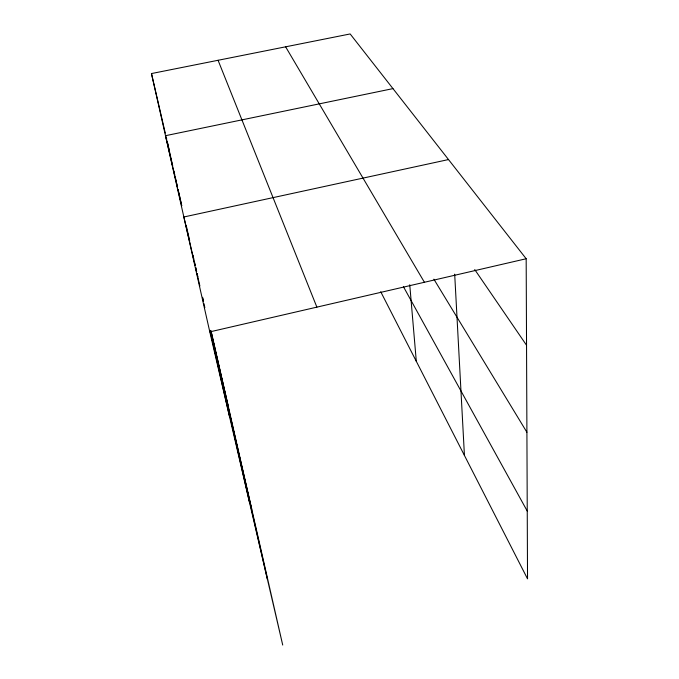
<?xml version="1.0" encoding="UTF-8"?>
<svg xmlns="http://www.w3.org/2000/svg" width="679" height="679" viewBox="0 0 679 679"><rect width="100%" height="100%" fill="white"/><g stroke="black" fill="none" stroke-linecap="round" stroke-linejoin="round"><path stroke-width="1.02" d="M211.101 331.012L282.719 645.05L209.803 331.887L526.174 258.75L527.532 578.847L380.715 291.707M448.513 159.557L183.856 216.983L195.094 265.379M392.963 88.618L165.498 135.698L177.44 187.192M209.803 331.887L151.468 73.561L350.16 33.95L526.174 258.75M474.731 269.563L526.548 345.255M433.873 279.171L526.912 432.26M285.621 46.817L424.417 282.277M403.428 286.674L527.244 511.075M218.069 60.278L316.881 307.137M151.468 73.561L165.26 133.076M167.161 141.291L168.112 145.408M168.596 147.462L169.309 150.551M177.915 189.246L181.743 205.729L178.034 189.356M210.796 330.979L228.322 406.517M195.577 267.441L196.528 271.558M197.012 273.62L199.881 285.978M203.462 301.391L202.512 297.292L203.428 301.434M210.371 331.14L251.765 509.335M210.863 331.004L267.382 579.195M210.549 330.979L249.482 502.299M167.136 141.274L168.061 145.365M168.528 147.411L172.704 165.829M173.858 170.938L174.783 175.029M175.25 177.083L176.175 181.174M176.642 183.22L177.567 187.311M186.173 225.275L187.107 229.392M187.574 231.446L189.67 240.706M192.929 255.117L193.863 259.234M194.33 261.288L195.263 265.404M195.73 267.458L196.664 271.575M197.131 273.637L197.827 276.718M203.895 303.505L204.837 307.629M209.981 330.342L229.629 417.042M409.751 284.773L416.303 361.313M454.684 274.146L464.436 455.448M166.686 139.237L166.211 137.175L166.669 139.229"/></g></svg>
